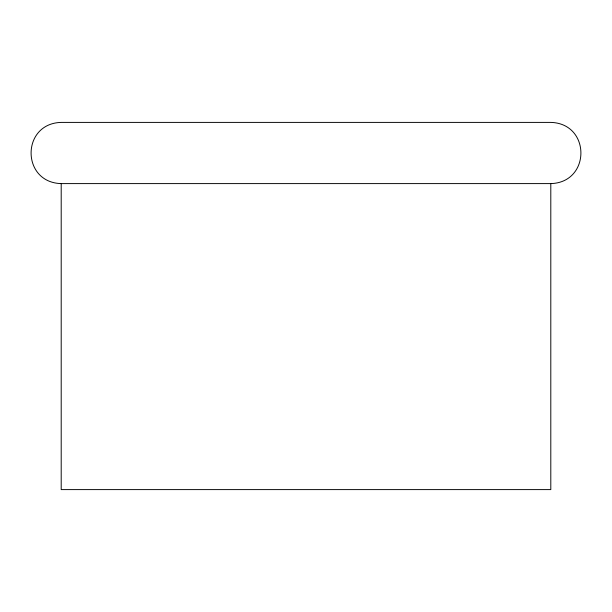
<?xml version="1.0" encoding="UTF-8"?>
<svg xmlns="http://www.w3.org/2000/svg" width="612" height="612" viewBox="0 0 612 612"><rect width="100%" height="100%" fill="white"/><g stroke="black" fill="none" stroke-linecap="round" stroke-linejoin="round"><path stroke-width="0.92" d="M550.8 183.6C590.932 182.514 590.932 123.486 550.8 122.4L61.2 122.4C21.068 123.486 21.068 182.514 61.2 183.6L550.8 183.6L550.8 489.6L61.2 489.6L61.2 183.6"/></g></svg>
